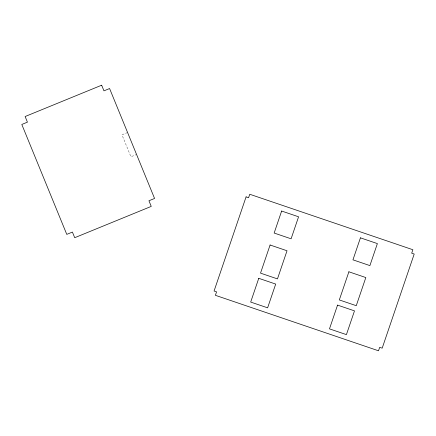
<?xml version="1.0" encoding="UTF-8"?>
<svg xmlns="http://www.w3.org/2000/svg" width="436" height="436" viewBox="0 0 436 436"><rect width="100%" height="100%" fill="white"/><g stroke="black" fill="none" stroke-linecap="round" stroke-linejoin="round"><path stroke-width="0.33" stroke-dasharray="2.18 1.64" d="M127.585 132.522L121.955 134.822L130.942 156.786L136.572 154.48"/><path stroke-width="0.65" d="M246.084 196.87L214.071 291.003L216.572 291.853L215.395 295.314L378.508 350.789L379.685 347.323L382.187 348.173L414.2 254.041L411.698 253.191L412.876 249.73L249.757 194.26L248.58 197.721L246.084 196.87M258.761 278.315L250.684 302.066L267.622 307.832L275.699 284.076L258.761 278.315M270.091 244.999L260.521 273.138L277.46 278.898L287.03 250.76L270.091 244.999M281.64 211.035L274.157 233.042L291.095 238.803L298.578 216.796L281.64 211.035M337.557 305.113L329.48 328.864L346.418 334.625L354.495 310.873L337.557 305.113M348.887 271.797L339.317 299.935L356.261 305.696L365.826 277.558L348.887 271.797M360.436 237.833L352.953 259.84L369.897 265.6L377.38 243.593L360.436 237.833M101.653 85.211L25.125 116.526L27.43 122.156L21.8 124.462L66.779 234.383L72.409 232.077L74.714 237.707L151.243 206.397L148.938 200.762L154.567 198.462L109.589 88.541L103.959 90.846L101.653 85.211"/></g></svg>
